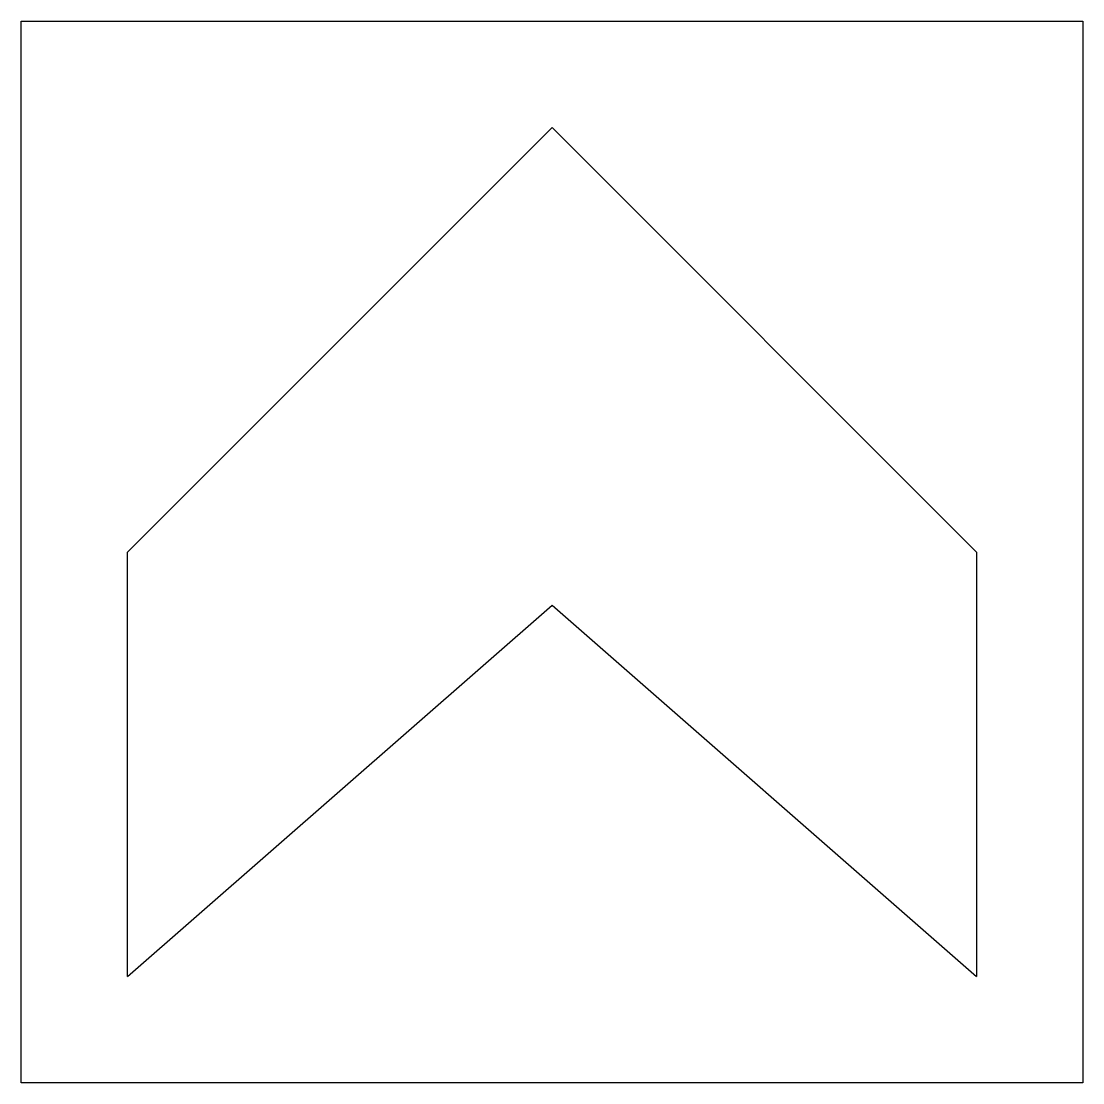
# Model space of a CAD drawing. Header units: millimetres. Extents: x -10 to 10, y -10 to 10.
import ezdxf

# ---------------------------------------------------------------- set-up
doc = ezdxf.new("R2010")
doc.units = ezdxf.units.MM
doc.layers.get('0').update_dxf_attribs({"color": 8, "lineweight": 25, "true_color": 0x808080})

msp = doc.modelspace()

# ---------------------------------------------------------------- linework, layer by layer
at = {"color": 7, "true_color": 0xffffff}
for p, q in [((-10, 10), (10, 10)), ((-10, -10), (-10, 10)), ((10, 10), (10, -10)), ((-8, 0), (0, 8)), ((0, 8), (8, 0)), ((-8, -8), (-8, 0)), ((8, 0), (8, -8)), ((-8, -8), (0, -1)), ((0, -1), (8, -8)), ((10, -10), (-10, -10))]:
    msp.add_line(p, q, dxfattribs=at)

doc.saveas('drawing.dxf')
